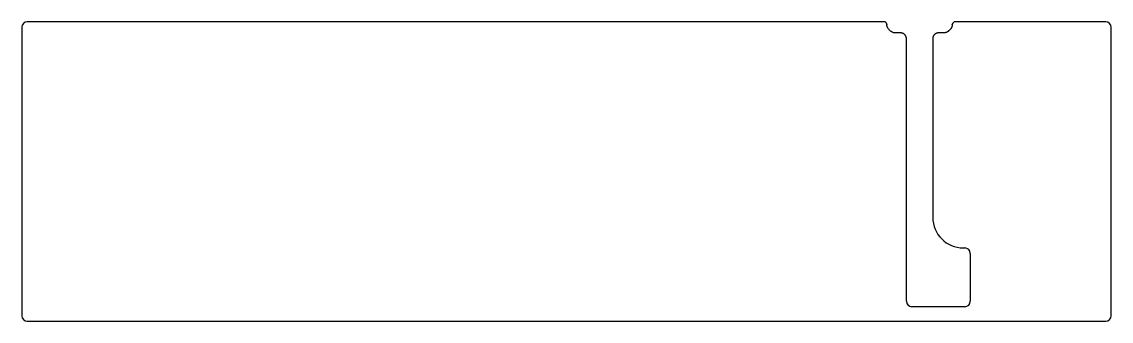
# Model space of a CAD drawing. Header units: millimetres. Extents: x -2 to 346, y -94 to 2.
import ezdxf

# ---------------------------------------------------------------- set-up
doc = ezdxf.new("R2010")
doc.units = ezdxf.units.MM

msp = doc.modelspace()

# ---------------------------------------------------------------- linework, layer by layer
at = {"color": 7, "linetype": 'Continuous', "lineweight": 25}
for p, q in [((-1.75, 0), (-1.75, -92.1)), ((273.28, 1.75), (0, 1.75)), ((344.11, 1.75), (296.14, 1.75)), ((345.86, -92.1), (345.86, 0)), ((278.71, -1.8), (276.97, -1.8)), ((292.45, -1.8), (290.71, -1.8)), ((280.51, -87.46), (280.51, -3.62)), ((288.91, -3.62), (288.91, -60.65)), ((298.71, -70.45), (299.16, -70.45)), ((300.91, -72.2), (300.91, -87.46)), ((299.16, -89.21), (282.26, -89.21)), ((0, -93.85), (344.11, -93.85))]:
    msp.add_line(p, q, dxfattribs=at)
for centre, radius, start, end in [((0, 0), 1.75, 90, 180), ((273.28, 0.75), 1, 10.7714, 90), ((276.5, 0.94), 2.24, 180, 181.0555), ((296.14, 0.75), 1, 90, 169.2286), ((292.92, 0.94), 2.24, 359.0238, 0), ((344.11, 0), 1.75, 360, 90), ((279.75, 3.66), 6.48, 219.8397, 229.6), ((298.71, -60.65), 9.8, 180, 270), ((299.16, -72.2), 1.75, 0, 90), ((282.26, -87.46), 1.75, 180, 270), ((299.16, -87.46), 1.75, 270, 0), ((0, -92.1), 1.75, 180, 270), ((344.11, -92.1), 1.75, 270, 0)]:
    msp.add_arc(centre, radius, start, end, dxfattribs=at)
for points, knots in [([(274.78, -0.49), (274.75, -0.46), (274.69, -0.39), (274.62, -0.28), (274.55, -0.16), (274.47, -0.02), (274.4, 0.15), (274.34, 0.33), (274.3, 0.52), (274.27, 0.68), (274.26, 0.8), (274.26, 0.86), (274.26, 0.9)], [0, 0, 0, 0, 0.099673, 0.174526, 0.249581, 0.374491, 0.499481, 0.624539, 0.749651, 0.874801, 0.937243, 1, 1, 1, 1]), ([(295.16, 0.9), (295.16, 0.85), (295.15, 0.76), (295.14, 0.63), (295.12, 0.5), (295.08, 0.34), (295.02, 0.16), (294.95, -0.02), (294.86, -0.19), (294.78, -0.32), (294.7, -0.42), (294.66, -0.47), (294.64, -0.49)], [0, 0, 0, 0, 0.1000406, 0.1751221, 0.2503602, 0.3754721, 0.5005303, 0.6255204, 0.7504302, 0.8752497, 0.9374826, 1, 1, 1, 1]), ([(276.97, -1.8), (276.93, -1.8), (276.86, -1.8), (276.73, -1.79), (276.58, -1.77), (276.4, -1.73), (276.22, -1.67), (276.04, -1.59), (275.87, -1.5), (275.73, -1.42), (275.63, -1.34), (275.58, -1.3), (275.55, -1.28)], [0, 0, 0, 0, 0.071167, 0.142602, 0.249683, 0.37455, 0.499472, 0.624462, 0.749536, 0.874702, 0.937261, 1, 1, 1, 1]), ([(280.51, -3.62), (280.51, -3.58), (280.51, -3.52), (280.5, -3.4), (280.48, -3.26), (280.43, -3.09), (280.37, -2.92), (280.3, -2.76), (280.21, -2.61), (280.1, -2.46), (279.98, -2.33), (279.85, -2.21), (279.71, -2.11), (279.56, -2.01), (279.4, -1.94), (279.23, -1.88), (279.06, -1.83), (278.92, -1.81), (278.8, -1.8), (278.74, -1.8), (278.71, -1.8)], [0, 0, 0, 0, 0.035802, 0.071753, 0.125615, 0.188382, 0.251115, 0.313806, 0.376448, 0.439034, 0.501562, 0.564029, 0.626438, 0.688792, 0.751095, 0.813356, 0.875584, 0.937788, 0.968895, 1, 1, 1, 1]), ([(290.71, -1.8), (290.68, -1.8), (290.61, -1.8), (290.49, -1.81), (290.35, -1.84), (290.19, -1.88), (290.02, -1.94), (289.86, -2.01), (289.71, -2.11), (289.57, -2.21), (289.43, -2.33), (289.32, -2.46), (289.21, -2.61), (289.12, -2.76), (289.04, -2.92), (288.98, -3.09), (288.94, -3.26), (288.92, -3.41), (288.91, -3.53), (288.91, -3.59), (288.91, -3.62)], [0, 0, 0, 0, 0.035455, 0.07106, 0.124423, 0.18665, 0.248911, 0.311215, 0.373568, 0.435977, 0.498445, 0.560972, 0.623558, 0.6862, 0.748891, 0.811624, 0.874391, 0.93718, 0.968589, 1, 1, 1, 1]), ([(293.87, -1.28), (293.84, -1.3), (293.78, -1.35), (293.68, -1.42), (293.54, -1.51), (293.38, -1.59), (293.2, -1.67), (293.02, -1.73), (292.83, -1.77), (292.67, -1.79), (292.54, -1.8), (292.48, -1.8), (292.45, -1.8)], [0, 0, 0, 0, 0.07144, 0.143113, 0.250474, 0.375548, 0.500538, 0.62546, 0.750327, 0.875158, 0.937504, 1, 1, 1, 1]), ([(294.64, -0.49), (294.6, -0.54), (294.52, -0.63), (294.4, -0.77), (294.25, -0.93), (294.11, -1.06), (293.97, -1.19), (293.9, -1.25), (293.87, -1.28)], [0, 0, 0, 0, 0.166518, 0.33321, 0.500211, 0.75015, 0.87487, 1, 1, 1, 1])]:
    msp.add_open_spline(points, degree=3, knots=knots, dxfattribs=at)

doc.saveas('drawing.dxf')
